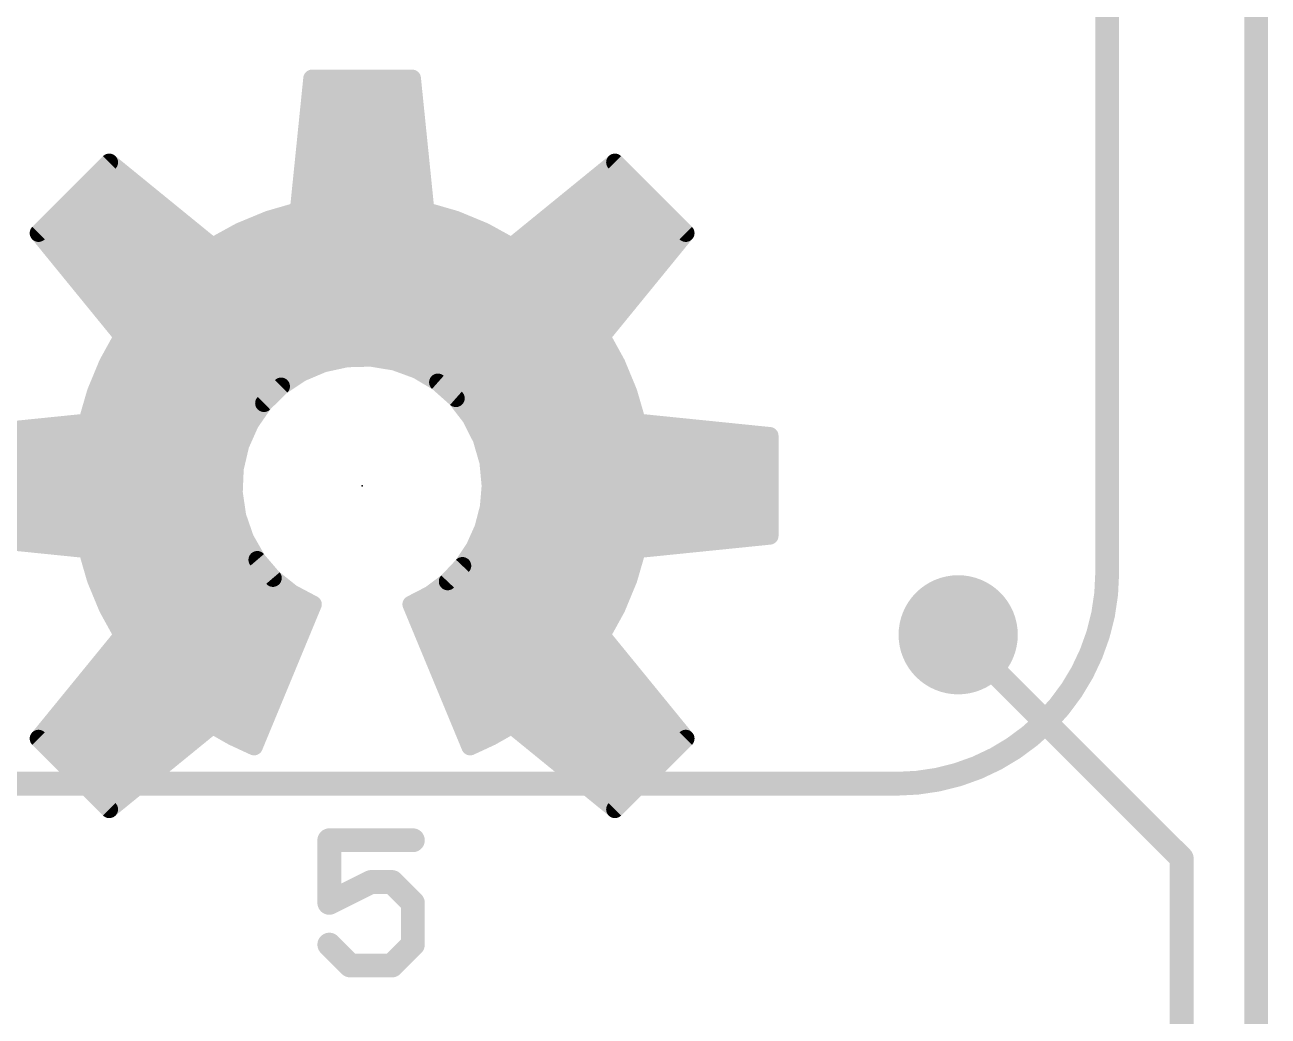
# Model space of a CAD drawing. Extents: x 0 to 48, y -23 to 79.
# Drawn here: x 21.26 to 31.85, y 27.23 to 35.68 of the extents above; entities that cross this region are included whole.
import ezdxf

# ---------------------------------------------------------------- set-up
doc = ezdxf.new("R2010")
doc.units = 0
for name, color, linetype in [('1', 12, 'CONTINUOUS'), ('16', 132, 'CONTINUOUS'), ('18', 110, 'CONTINUOUS'), ('21', 41, 'CONTINUOUS'), ('22', 40, 'CONTINUOUS'), ('24', 53, 'CONTINUOUS')]:
    doc.layers.add(name, color=color, linetype=linetype)

# ---------------------------------------------------------------- blocks, each defined once
blk = doc.blocks.new('ROUNDV')
at = {"const_width": 0.5}
blk.add_lwpolyline([(0, -0.25, 1), (0, 0.25, 1), (0, -0.25)], format="xyb", dxfattribs=at)

msp = doc.modelspace()

# ---------------------------------------------------------------- linework, layer by layer
at = {"layer": '1', "const_width": 0.2032}
for points in [[(30.48, 31.006), (30.48, 40.114)], [(19.576, 29.21), (28.684, 29.21)]]:
    msp.add_lwpolyline(points, dxfattribs=at)
at = {"layer": '1'}
for points, const_width in [([(28.684, 29.21, 0.4142), (30.48, 31.006)], 0.2032), ([(30.5308, 31.006, 1), (30.4292, 31.006)], 0.1016), ([(30.4292, 31.006, 1), (30.5308, 31.006)], 0.1016), ([(28.684, 29.2608, 1), (28.684, 29.1592)], 0.1016), ([(28.684, 29.1592, 1), (28.684, 29.2608)], 0.1016)]:
    msp.add_lwpolyline(points, format="xyb", dxfattribs=dict(at, const_width=const_width))
at = {"layer": '16', "const_width": 0.2032}
for points in [[(31.75, 13.843), (31.75, 43.18)], [(31.115, 28.575), (29.21, 30.48)], [(31.115, 14.097), (31.115, 28.575)]]:
    msp.add_lwpolyline(points, dxfattribs=at)
at = {"layer": '16', "const_width": 0.1016}
for points in [[(29.2459, 30.5159, 1), (29.1741, 30.4441)], [(31.1658, 28.575, 1), (31.0642, 28.575)], [(31.0791, 28.5391, 1), (31.1509, 28.6109)]]:
    msp.add_lwpolyline(points, format="xyb", dxfattribs=at)
at = {"layer": '21', "const_width": 0.2032}
for points in [[(24.5624, 28.7283), (23.8506, 28.7283)], [(23.8506, 28.7283), (23.8506, 28.1945)], [(23.8506, 28.1945), (24.2065, 28.3724)], [(24.2065, 28.3724), (24.3845, 28.3724)], [(24.3845, 28.3724), (24.5624, 28.1945)], [(24.5624, 28.1945), (24.5624, 27.8386)], [(24.0286, 27.6606), (23.8506, 27.8386)], [(24.5624, 27.8386), (24.3845, 27.6606)], [(24.3845, 27.6606), (24.0286, 27.6606)]]:
    msp.add_lwpolyline(points, dxfattribs=at)
at = {"layer": '21', "const_width": 0.1016}
for points in [[(23.8506, 28.7791, 1), (23.8506, 28.6775)], [(23.9014, 28.7283, 1), (23.7998, 28.7283)], [(24.5624, 28.6775, 1), (24.5624, 28.7791)], [(24.2065, 28.4232, 1), (24.2065, 28.3216)], [(24.2292, 28.327, 1), (24.1838, 28.4178)], [(24.4204, 28.4083, 1), (24.3485, 28.3365)], [(24.3845, 28.3216, 1), (24.3845, 28.4232)], [(24.6132, 28.1945, 1), (24.5116, 28.1945)], [(23.8279, 28.2399, 1), (23.8733, 28.149)], [(23.7998, 28.1945, 1), (23.9014, 28.1945)], [(24.5265, 28.1585, 1), (24.5983, 28.2304)], [(23.8865, 27.8745, 1), (23.8147, 27.8026)], [(24.5116, 27.8386, 1), (24.6132, 27.8386)], [(24.5983, 27.8026, 1), (24.5265, 27.8745)], [(24.0286, 27.7114, 1), (24.0286, 27.6098)], [(24.3845, 27.6098, 1), (24.3845, 27.7114)], [(23.9926, 27.6247, 1), (24.0645, 27.6965)], [(24.3485, 27.6965, 1), (24.4204, 27.6247)]]:
    msp.add_lwpolyline(points, format="xyb", dxfattribs=at)
at = {"layer": '22', "const_width": 0.15}
for points in [[(23.5887, 34.0946), (23.7035, 35.2239)], [(23.7035, 35.2239), (24.5565, 35.2239)], [(24.5565, 35.2239), (24.6713, 34.0946)], [(23.6909, 35.1), (24.5691, 35.1)], [(23.6757, 34.95), (24.5843, 34.95)], [(23.6604, 34.8), (24.5996, 34.8)], [(23.6452, 34.65), (24.6148, 34.65)], [(21.372, 33.9048), (21.9752, 34.508)], [(21.9672, 34.5), (21.985, 34.5)], [(21.9752, 34.508), (22.8549, 33.7907)], [(23.6299, 34.5), (24.6301, 34.5)], [(25.4051, 33.7907), (26.2848, 34.508)], [(26.275, 34.5), (26.2928, 34.5)], [(26.2848, 34.508), (26.888, 33.9048)], [(21.8172, 34.35), (22.169, 34.35)], [(23.6147, 34.35), (24.6453, 34.35)], [(26.091, 34.35), (26.4428, 34.35)], [(21.6672, 34.2), (22.3529, 34.2)], [(23.5994, 34.2), (24.6606, 34.2)], [(25.9071, 34.2), (26.5928, 34.2)], [(21.5172, 34.05), (22.5369, 34.05)], [(23.3334, 34.0206), (23.5887, 34.0946)], [(23.4348, 34.05), (24.8252, 34.05)], [(24.6713, 34.0946), (24.9266, 34.0206)], [(25.7231, 34.05), (26.7428, 34.05)], [(23.0878, 33.9189), (23.3334, 34.0206)], [(24.9266, 34.0206), (25.1722, 33.9189)], [(22.0893, 33.0251), (21.372, 33.9048)], [(21.3759, 33.9), (22.7209, 33.9)], [(22.8549, 33.7907), (23.0878, 33.9189)], [(23.0535, 33.9), (25.2065, 33.9)], [(25.1722, 33.9189), (25.4051, 33.7907)], [(25.5391, 33.9), (26.8841, 33.9)], [(26.888, 33.9048), (26.1707, 33.0251)], [(21.4982, 33.75), (26.7618, 33.75)], [(21.6205, 33.6), (26.6395, 33.6)], [(21.7428, 33.45), (26.5172, 33.45)], [(21.8651, 33.3), (26.3949, 33.3)], [(21.9875, 33.15), (26.2725, 33.15)], [(21.9611, 32.7922), (22.0893, 33.0251)], [(22.0755, 33), (26.1845, 33)], [(26.1707, 33.0251), (26.2989, 32.7922)], [(21.8594, 32.5466), (21.9611, 32.7922)], [(21.9929, 32.85), (26.2671, 32.85)], [(23.7992, 32.7925), (23.6103, 32.7124)], [(23.9996, 32.836), (23.7992, 32.7925)], [(24.2047, 32.8412), (23.9996, 32.836)], [(24.4071, 32.8081), (24.2047, 32.8412)], [(24.5998, 32.7378), (24.4071, 32.8081)], [(26.2989, 32.7922), (26.4006, 32.5466)], [(21.9229, 32.7), (23.5917, 32.7)], [(23.6103, 32.7124), (23.4398, 32.5985)], [(24.776, 32.6327), (24.5998, 32.7378)], [(24.6631, 32.7), (26.3371, 32.7)], [(23.4398, 32.5985), (23.2935, 32.4547)], [(24.9294, 32.4966), (24.776, 32.6327)], [(21.7854, 32.2913), (21.8594, 32.5466)], [(21.8608, 32.55), (23.3905, 32.55)], [(23.2935, 32.4547), (23.1766, 32.2861)], [(24.8692, 32.55), (26.3992, 32.55)], [(25.0547, 32.3342), (24.9294, 32.4966)], [(26.4006, 32.5466), (26.4746, 32.2913)], [(21.8169, 32.4), (23.2556, 32.4)], [(25.0039, 32.4), (26.4431, 32.4)], [(20.6561, 32.1765), (21.7854, 32.2913)], [(21.3791, 32.25), (23.1606, 32.25)], [(23.1766, 32.2861), (23.0933, 32.0987)], [(25.1475, 32.1513), (25.0547, 32.3342)], [(25.0974, 32.25), (26.8809, 32.25)], [(26.4746, 32.2913), (27.6039, 32.1765)], [(25.2046, 31.9542), (25.1475, 32.1513)], [(27.6039, 32.1765), (27.6039, 31.3235)], [(20.6561, 32.1), (23.0939, 32.1)], [(23.0933, 32.0987), (23.0464, 31.899)], [(25.1624, 32.1), (27.6039, 32.1)], [(20.6561, 31.95), (23.0584, 31.95)], [(25.2238, 31.75), (25.2046, 31.9542)], [(25.205, 31.95), (27.6039, 31.95)], [(23.0464, 31.899), (23.0377, 31.694)], [(20.6561, 31.8), (23.0422, 31.8)], [(25.2084, 31.5668), (25.2238, 31.75)], [(25.2191, 31.8), (27.6039, 31.8)], [(20.6561, 31.65), (23.0441, 31.65)], [(23.0377, 31.694), (23.0673, 31.4911)], [(25.2154, 31.65), (27.6039, 31.65)], [(25.1624, 31.3888), (25.2084, 31.5668)], [(20.6561, 31.5), (23.066, 31.5)], [(23.0673, 31.4911), (23.1344, 31.2972)], [(25.1911, 31.5), (27.6039, 31.5)], [(20.6561, 31.35), (23.1161, 31.35)], [(21.7854, 31.2087), (20.6561, 31.3235)], [(23.1344, 31.2972), (23.2364, 31.1193)], [(25.0873, 31.2209), (25.1624, 31.3888)], [(25.1451, 31.35), (27.6039, 31.35)], [(27.6039, 31.3235), (26.4746, 31.2087)], [(21.8594, 30.9534), (21.7854, 31.2087)], [(21.7879, 31.2), (23.1901, 31.2)], [(24.9852, 31.068), (25.0873, 31.2209)], [(25.0734, 31.2), (26.4721, 31.2)], [(26.4746, 31.2087), (26.4006, 30.9534)], [(23.2364, 31.1193), (23.3699, 30.9635)], [(21.8314, 31.05), (23.2958, 31.05)], [(24.8589, 30.9344), (24.9852, 31.068)], [(24.9681, 31.05), (26.4286, 31.05)], [(21.9611, 30.7078), (21.8594, 30.9534)], [(21.8815, 30.9), (23.4493, 30.9)], [(23.3699, 30.9635), (23.5301, 30.8354)], [(24.712, 30.8239), (24.8589, 30.9344)], [(24.8131, 30.9), (26.3785, 30.9)], [(26.4006, 30.9534), (26.2989, 30.7078)], [(23.5301, 30.8354), (23.7114, 30.7395)], [(24.5486, 30.7395), (24.712, 30.8239)], [(21.9436, 30.75), (23.6916, 30.75)], [(22.0893, 30.4749), (21.9611, 30.7078)], [(23.7114, 30.7395), (23.2091, 29.5269)], [(25.0509, 29.5269), (24.5486, 30.7395)], [(24.5689, 30.75), (26.3164, 30.75)], [(26.2989, 30.7078), (26.1707, 30.4749)], [(22.0204, 30.6), (23.6536, 30.6)], [(24.6064, 30.6), (26.2396, 30.6)], [(21.372, 29.5952), (22.0893, 30.4749)], [(22.069, 30.45), (23.5915, 30.45)], [(24.6685, 30.45), (26.191, 30.45)], [(26.1707, 30.4749), (26.888, 29.5952)], [(21.9467, 30.3), (23.5293, 30.3)], [(24.7307, 30.3), (26.3133, 30.3)], [(21.8244, 30.15), (23.4672, 30.15)], [(24.7928, 30.15), (26.4356, 30.15)], [(21.7021, 30), (23.4051, 30)], [(24.8549, 30), (26.5579, 30)], [(21.5798, 29.85), (23.3429, 29.85)], [(24.9171, 29.85), (26.6802, 29.85)], [(21.4575, 29.7), (22.8435, 29.7)], [(22.8549, 29.7093), (21.9752, 28.992)], [(23.0282, 29.6108), (22.8549, 29.7093)], [(22.8713, 29.7), (23.2808, 29.7)], [(24.9792, 29.7), (25.3887, 29.7)], [(25.4051, 29.7093), (25.2318, 29.6108)], [(26.2848, 28.992), (25.4051, 29.7093)], [(25.4165, 29.7), (26.8025, 29.7)], [(21.9752, 28.992), (21.372, 29.5952)], [(23.2091, 29.5269), (23.0282, 29.6108)], [(25.2318, 29.6108), (25.0509, 29.5269)], [(26.888, 29.5952), (26.2848, 28.992)], [(21.4172, 29.55), (22.6595, 29.55)], [(23.1593, 29.55), (23.2187, 29.55)], [(25.0413, 29.55), (25.1007, 29.55)], [(25.6005, 29.55), (26.8428, 29.55)], [(21.5672, 29.4), (22.4756, 29.4)], [(25.7844, 29.4), (26.6928, 29.4)], [(21.7172, 29.25), (22.2916, 29.25)], [(25.9684, 29.25), (26.5428, 29.25)], [(21.8672, 29.1), (22.1077, 29.1)], [(26.1524, 29.1), (26.3928, 29.1)]]:
    msp.add_lwpolyline(points, dxfattribs=at)
at = {"layer": '22', "const_width": 0.075}
for points in [[(23.7035, 35.2614, 1), (23.7035, 35.1864)], [(23.7408, 35.2201, 1), (23.6662, 35.2277)], [(24.5938, 35.2277, 1), (24.5192, 35.2201)], [(24.5565, 35.1864, 1), (24.5565, 35.2614)], [(23.6909, 35.1375, 1), (23.6909, 35.0625)], [(24.5691, 35.0625, 1), (24.5691, 35.1375)], [(23.6757, 34.9875, 1), (23.6757, 34.9125)], [(24.5843, 34.9125, 1), (24.5843, 34.9875)], [(23.6604, 34.8375, 1), (23.6604, 34.7625)], [(24.5996, 34.7625, 1), (24.5996, 34.8375)], [(23.6452, 34.6875, 1), (23.6452, 34.6125)], [(24.6148, 34.6125, 1), (24.6148, 34.6875)], [(21.9672, 34.5375, 1), (21.9672, 34.4625)], [(21.9989, 34.5371, 1), (21.9515, 34.4789)], [(22.0017, 34.4815, 1), (21.9487, 34.5345)], [(21.985, 34.4625, 1), (21.985, 34.5375)], [(23.6299, 34.5375, 1), (23.6299, 34.4625)], [(24.6301, 34.4625, 1), (24.6301, 34.5375)], [(26.275, 34.5375, 1), (26.275, 34.4625)], [(26.3113, 34.5345, 1), (26.2583, 34.4815)], [(26.3085, 34.4789, 1), (26.2611, 34.5371)], [(26.2928, 34.4625, 1), (26.2928, 34.5375)], [(21.8172, 34.3875, 1), (21.8172, 34.3125)], [(22.169, 34.3125, 1), (22.169, 34.3875)], [(23.6147, 34.3875, 1), (23.6147, 34.3125)], [(24.6453, 34.3125, 1), (24.6453, 34.3875)], [(26.091, 34.3875, 1), (26.091, 34.3125)], [(26.4428, 34.3125, 1), (26.4428, 34.3875)], [(21.6672, 34.2375, 1), (21.6672, 34.1625)], [(22.3529, 34.1625, 1), (22.3529, 34.2375)], [(23.5994, 34.2375, 1), (23.5994, 34.1625)], [(24.6606, 34.1625, 1), (24.6606, 34.2375)], [(25.9071, 34.2375, 1), (25.9071, 34.1625)], [(26.5928, 34.1625, 1), (26.5928, 34.2375)], [(21.5172, 34.0875, 1), (21.5172, 34.0125)], [(22.5369, 34.0125, 1), (22.5369, 34.0875)], [(23.4348, 34.0875, 1), (23.4348, 34.0125)], [(23.5514, 34.0984, 1), (23.626, 34.0908)], [(23.5991, 34.0586, 1), (23.5783, 34.1306)], [(24.6817, 34.1306, 1), (24.6609, 34.0586)], [(24.634, 34.0908, 1), (24.7086, 34.0984)], [(24.8252, 34.0125, 1), (24.8252, 34.0875)], [(25.7231, 34.0875, 1), (25.7231, 34.0125)], [(26.7428, 34.0125, 1), (26.7428, 34.0875)], [(23.3229, 34.0566, 1), (23.3438, 33.9846)], [(23.3477, 33.986, 1), (23.319, 34.0552)], [(24.941, 34.0552, 1), (24.9123, 33.986)], [(24.9162, 33.9846, 1), (24.9371, 34.0566)], [(21.4011, 33.9285, 1), (21.3429, 33.8811)], [(21.3455, 33.9313, 1), (21.3985, 33.8783)], [(21.3759, 33.9375, 1), (21.3759, 33.8625)], [(22.7209, 33.8625, 1), (22.7209, 33.9375)], [(23.0535, 33.9375, 1), (23.0535, 33.8625)], [(23.0734, 33.9535, 1), (23.1021, 33.8842)], [(23.1059, 33.886, 1), (23.0697, 33.9517)], [(25.1903, 33.9517, 1), (25.1541, 33.886)], [(25.1579, 33.8842, 1), (25.1866, 33.9535)], [(25.2065, 33.8625, 1), (25.2065, 33.9375)], [(25.5391, 33.9375, 1), (25.5391, 33.8625)], [(26.9171, 33.8811, 1), (26.8589, 33.9285)], [(26.8615, 33.8783, 1), (26.9145, 33.9313)], [(26.8841, 33.8625, 1), (26.8841, 33.9375)], [(21.4982, 33.7875, 1), (21.4982, 33.7125)], [(22.8368, 33.8236, 1), (22.873, 33.7578)], [(22.8312, 33.7616, 1), (22.8786, 33.8198)], [(25.3814, 33.8198, 1), (25.4288, 33.7616)], [(25.387, 33.7578, 1), (25.4232, 33.8236)], [(26.7618, 33.7125, 1), (26.7618, 33.7875)], [(21.6205, 33.6375, 1), (21.6205, 33.5625)], [(26.6395, 33.5625, 1), (26.6395, 33.6375)], [(21.7428, 33.4875, 1), (21.7428, 33.4125)], [(26.5172, 33.4125, 1), (26.5172, 33.4875)], [(21.8651, 33.3375, 1), (21.8651, 33.2625)], [(26.3949, 33.2625, 1), (26.3949, 33.3375)], [(21.9875, 33.1875, 1), (21.9875, 33.1125)], [(26.2725, 33.1125, 1), (26.2725, 33.1875)], [(22.0755, 33.0375, 1), (22.0755, 32.9625)], [(22.1222, 33.007, 1), (22.0564, 33.0432)], [(22.0602, 33.0014, 1), (22.1184, 33.0488)], [(26.2036, 33.0432, 1), (26.1378, 33.007)], [(26.1416, 33.0488, 1), (26.1998, 33.0014)], [(26.1845, 32.9625, 1), (26.1845, 33.0375)], [(21.9283, 32.8103, 1), (21.994, 32.7741)], [(21.9958, 32.7779, 1), (21.9265, 32.8066)], [(21.9929, 32.8875, 1), (21.9929, 32.8125)], [(23.7912, 32.8292, 1), (23.8071, 32.7559)], [(23.8138, 32.758, 1), (23.7845, 32.8271)], [(23.9987, 32.8735, 1), (24.0006, 32.7985)], [(24.0076, 32.7993, 1), (23.9917, 32.8726)], [(24.2107, 32.8782, 1), (24.1986, 32.8042)], [(24.2056, 32.8037, 1), (24.2037, 32.8787)], [(24.42, 32.8433, 1), (24.3942, 32.7729)], [(24.4011, 32.7711, 1), (24.4132, 32.8451)], [(26.3335, 32.8066, 1), (26.2642, 32.7779)], [(26.266, 32.7741, 1), (26.3317, 32.8103)], [(26.2671, 32.8125, 1), (26.2671, 32.8875)], [(21.9229, 32.7375, 1), (21.9229, 32.6625)], [(23.5957, 32.747, 1), (23.625, 32.6779)], [(23.6312, 32.6813, 1), (23.5895, 32.7436)], [(23.5917, 32.6625, 1), (23.5917, 32.7375)], [(24.619, 32.77, 1), (24.5806, 32.7056)], [(24.5869, 32.7025, 1), (24.6127, 32.773)], [(24.6631, 32.7375, 1), (24.6631, 32.6625)], [(26.3371, 32.6625, 1), (26.3371, 32.7375)], [(23.4189, 32.6297, 1), (23.4606, 32.5673)], [(23.4661, 32.5717, 1), (23.4135, 32.6252)], [(24.8008, 32.6607, 1), (24.7511, 32.6046)], [(24.7567, 32.6005, 1), (24.7952, 32.6649)], [(21.8248, 32.561, 1), (21.894, 32.5323)], [(21.8608, 32.5875, 1), (21.8608, 32.5125)], [(21.8954, 32.5362, 1), (21.8234, 32.5571)], [(23.3243, 32.4333, 1), (23.2627, 32.476)], [(23.3905, 32.5125, 1), (23.3905, 32.5875)], [(24.8692, 32.5875, 1), (24.8692, 32.5125)], [(24.9591, 32.5195, 1), (24.8997, 32.4736)], [(24.9045, 32.4685, 1), (24.9543, 32.5246)], [(26.4366, 32.5571, 1), (26.3646, 32.5362)], [(26.366, 32.5323, 1), (26.4352, 32.561)], [(26.3992, 32.5125, 1), (26.3992, 32.5875)], [(21.8169, 32.4375, 1), (21.8169, 32.3625)], [(23.2556, 32.3625, 1), (23.2556, 32.4375)], [(23.2672, 32.4814, 1), (23.3198, 32.4279)], [(25.0039, 32.4375, 1), (25.0039, 32.3625)], [(26.4431, 32.3625, 1), (26.4431, 32.4375)], [(21.3791, 32.2875, 1), (21.3791, 32.2125)], [(21.7494, 32.3017, 1), (21.8214, 32.2809)], [(21.7892, 32.254, 1), (21.7816, 32.3286)], [(23.1458, 32.3075, 1), (23.2075, 32.2647)], [(23.2109, 32.2709, 1), (23.1424, 32.3013)], [(23.1606, 32.2125, 1), (23.1606, 32.2875)], [(25.0882, 32.3511, 1), (25.0213, 32.3172)], [(25.025, 32.3113, 1), (25.0844, 32.3571)], [(25.0974, 32.2875, 1), (25.0974, 32.2125)], [(26.4784, 32.3286, 1), (26.4708, 32.254)], [(26.4386, 32.2809, 1), (26.5106, 32.3017)], [(26.8809, 32.2125, 1), (26.8809, 32.2875)], [(25.1836, 32.1617, 1), (25.1115, 32.1408)], [(27.6414, 32.1765, 1), (27.5664, 32.1765)], [(27.6001, 32.1392, 1), (27.6077, 32.2138)], [(23.059, 32.1139, 1), (23.1276, 32.0834)], [(23.1298, 32.0901, 1), (23.0568, 32.1072)], [(23.0939, 32.0625, 1), (23.0939, 32.1375)], [(25.1141, 32.1343, 1), (25.181, 32.1682)], [(25.1624, 32.1375, 1), (25.1624, 32.0625)], [(27.6039, 32.0625, 1), (27.6039, 32.1375)], [(23.0584, 31.9125, 1), (23.0584, 31.9875)], [(25.2419, 31.9577, 1), (25.1672, 31.9507)], [(25.205, 31.9875, 1), (25.205, 31.9125)], [(25.1685, 31.9438, 1), (25.2406, 31.9646)], [(27.6039, 31.9125, 1), (27.6039, 31.9875)], [(23.0099, 31.9075, 1), (23.0829, 31.8904)], [(23.0839, 31.8974, 1), (23.009, 31.9006)], [(23.0422, 31.7625, 1), (23.0422, 31.8375)], [(25.2191, 31.8375, 1), (25.2191, 31.7625)], [(25.2612, 31.7468, 1), (25.1864, 31.7532)], [(25.1865, 31.7465, 1), (25.2611, 31.7535)], [(27.6039, 31.7625, 1), (27.6039, 31.8375)], [(23.0748, 31.6995, 1), (23.0006, 31.6886)], [(23.0002, 31.6956, 1), (23.0751, 31.6924)], [(23.0441, 31.6125, 1), (23.0441, 31.6875)], [(25.2154, 31.6875, 1), (25.2154, 31.6125)], [(27.6039, 31.6125, 1), (27.6039, 31.6875)], [(25.171, 31.5699, 1), (25.2457, 31.5636)], [(25.2447, 31.5574, 1), (25.172, 31.5762)], [(23.1028, 31.5033, 1), (23.0319, 31.4788)], [(23.0302, 31.4857, 1), (23.1044, 31.4965)], [(23.066, 31.4625, 1), (23.066, 31.5375)], [(25.1911, 31.5375, 1), (25.1911, 31.4625)], [(27.6039, 31.4625, 1), (27.6039, 31.5375)], [(23.1669, 31.3159, 1), (23.1018, 31.2786)], [(23.1161, 31.3125, 1), (23.1161, 31.3875)], [(25.1451, 31.3875, 1), (25.1451, 31.3125)], [(25.1261, 31.3981, 1), (25.1987, 31.3794)], [(25.1967, 31.3734, 1), (25.1282, 31.4041)], [(27.6077, 31.2862, 1), (27.6001, 31.3608)], [(27.6039, 31.3125, 1), (27.6039, 31.3875)], [(21.8214, 31.2191, 1), (21.7494, 31.1983)], [(21.7879, 31.2375, 1), (21.7879, 31.1625)], [(21.7816, 31.1714, 1), (21.7892, 31.246)], [(23.0989, 31.285, 1), (23.1698, 31.3095)], [(23.1901, 31.1625, 1), (23.1901, 31.2375)], [(25.0734, 31.2375, 1), (25.0734, 31.1625)], [(25.0531, 31.2362, 1), (25.1216, 31.2056)], [(25.1185, 31.2001, 1), (25.0562, 31.2418)], [(26.4708, 31.246, 1), (26.4784, 31.1714)], [(26.5106, 31.1983, 1), (26.4386, 31.2191)], [(26.4721, 31.1625, 1), (26.4721, 31.2375)], [(27.5664, 31.3235, 1), (27.6414, 31.3235)], [(23.2649, 31.1437, 1), (23.2079, 31.0949)], [(23.2039, 31.1006, 1), (23.2689, 31.1379)], [(21.8314, 31.0875, 1), (21.8314, 31.0125)], [(23.2958, 31.0125, 1), (23.2958, 31.0875)], [(24.9681, 31.0875, 1), (24.9681, 31.0125)], [(24.954, 31.0889, 1), (25.0164, 31.0472)], [(25.0124, 31.0423, 1), (24.9579, 31.0938)], [(26.4286, 31.0125, 1), (26.4286, 31.0875)], [(21.894, 30.9677, 1), (21.8248, 30.939)], [(21.8234, 30.9429, 1), (21.8954, 30.9638)], [(21.8815, 30.9375, 1), (21.8815, 30.8625)], [(23.3933, 30.9928, 1), (23.3465, 30.9342)], [(23.3414, 30.9391, 1), (23.3984, 30.9879)], [(23.4493, 30.8625, 1), (23.4493, 30.9375)], [(24.8131, 30.9375, 1), (24.8131, 30.8625)], [(24.8316, 30.9602, 1), (24.8861, 30.9087)], [(24.8814, 30.9045, 1), (24.8363, 30.9644)], [(26.3646, 30.9638, 1), (26.4366, 30.9429)], [(26.4352, 30.939, 1), (26.366, 30.9677)], [(26.3785, 30.8625, 1), (26.3785, 30.9375)], [(23.5476, 30.8686, 1), (23.5126, 30.8023)], [(23.5067, 30.8061, 1), (23.5535, 30.8647)], [(24.6894, 30.8538, 1), (24.7345, 30.7939)], [(24.7292, 30.7906, 1), (24.6947, 30.8572)], [(21.9436, 30.7875, 1), (21.9436, 30.7125)], [(21.994, 30.7259, 1), (21.9283, 30.6897)], [(21.9265, 30.6934, 1), (21.9958, 30.7221)], [(23.746, 30.7251, 1), (23.6768, 30.7539)], [(23.6916, 30.7125, 1), (23.6916, 30.7875)], [(23.6939, 30.7064, 1), (23.7289, 30.7726)], [(24.5832, 30.7539, 1), (24.514, 30.7251)], [(24.5314, 30.7728, 1), (24.5658, 30.7062)], [(24.5689, 30.7875, 1), (24.5689, 30.7125)], [(26.2642, 30.7221, 1), (26.3335, 30.6934)], [(26.3317, 30.6897, 1), (26.266, 30.7259)], [(26.3164, 30.7125, 1), (26.3164, 30.7875)], [(22.0204, 30.6375, 1), (22.0204, 30.5625)], [(23.6536, 30.5625, 1), (23.6536, 30.6375)], [(24.6064, 30.6375, 1), (24.6064, 30.5625)], [(26.2396, 30.5625, 1), (26.2396, 30.6375)], [(22.069, 30.4875, 1), (22.069, 30.4125)], [(22.0564, 30.4568, 1), (22.1222, 30.493)], [(22.1184, 30.4512, 1), (22.0602, 30.4986)], [(23.5915, 30.4125, 1), (23.5915, 30.4875)], [(24.6685, 30.4875, 1), (24.6685, 30.4125)], [(26.1378, 30.493, 1), (26.2036, 30.4568)], [(26.1998, 30.4986, 1), (26.1416, 30.4512)], [(26.191, 30.4125, 1), (26.191, 30.4875)], [(21.9467, 30.3375, 1), (21.9467, 30.2625)], [(23.5293, 30.2625, 1), (23.5293, 30.3375)], [(24.7307, 30.3375, 1), (24.7307, 30.2625)], [(26.3133, 30.2625, 1), (26.3133, 30.3375)], [(21.8244, 30.1875, 1), (21.8244, 30.1125)], [(23.4672, 30.1125, 1), (23.4672, 30.1875)], [(24.7928, 30.1875, 1), (24.7928, 30.1125)], [(26.4356, 30.1125, 1), (26.4356, 30.1875)], [(21.7021, 30.0375, 1), (21.7021, 29.9625)], [(23.4051, 29.9625, 1), (23.4051, 30.0375)], [(24.8549, 30.0375, 1), (24.8549, 29.9625)], [(26.5579, 29.9625, 1), (26.5579, 30.0375)], [(21.5798, 29.8875, 1), (21.5798, 29.8125)], [(23.3429, 29.8125, 1), (23.3429, 29.8875)], [(24.9171, 29.8875, 1), (24.9171, 29.8125)], [(26.6802, 29.8125, 1), (26.6802, 29.8875)], [(21.4575, 29.7375, 1), (21.4575, 29.6625)], [(22.8734, 29.7419, 1), (22.8364, 29.6767)], [(22.8786, 29.6802, 1), (22.8312, 29.7384)], [(22.8713, 29.7375, 1), (22.8713, 29.6625)], [(22.8435, 29.6625, 1), (22.8435, 29.7375)], [(23.2808, 29.6625, 1), (23.2808, 29.7375)], [(24.9792, 29.7375, 1), (24.9792, 29.6625)], [(25.4288, 29.7384, 1), (25.3814, 29.6802)], [(25.4165, 29.7375, 1), (25.4165, 29.6625)], [(25.4236, 29.6767, 1), (25.3866, 29.7419)], [(25.3887, 29.6625, 1), (25.3887, 29.7375)], [(26.8025, 29.6625, 1), (26.8025, 29.7375)], [(21.3985, 29.6217, 1), (21.3455, 29.5687)], [(23.044, 29.6448, 1), (23.0124, 29.5767)], [(23.0097, 29.5782, 1), (23.0468, 29.6434)], [(25.2132, 29.6434, 1), (25.2503, 29.5782)], [(25.2476, 29.5767, 1), (25.216, 29.6448)], [(26.9145, 29.5687, 1), (26.8615, 29.6217)], [(21.3429, 29.6189, 1), (21.4011, 29.5715)], [(21.4172, 29.5875, 1), (21.4172, 29.5125)], [(22.6595, 29.5125, 1), (22.6595, 29.5875)], [(23.1593, 29.5875, 1), (23.1593, 29.5125)], [(23.1745, 29.5413, 1), (23.2437, 29.5125)], [(23.1933, 29.4929, 1), (23.2249, 29.5609)], [(23.2187, 29.5125, 1), (23.2187, 29.5875)], [(25.0413, 29.5875, 1), (25.0413, 29.5125)], [(25.0351, 29.5609, 1), (25.0667, 29.4929)], [(25.0163, 29.5125, 1), (25.0855, 29.5413)], [(25.1007, 29.5125, 1), (25.1007, 29.5875)], [(25.6005, 29.5875, 1), (25.6005, 29.5125)], [(26.8428, 29.5125, 1), (26.8428, 29.5875)], [(26.8589, 29.5715, 1), (26.9171, 29.6189)], [(21.5672, 29.4375, 1), (21.5672, 29.3625)], [(22.4756, 29.3625, 1), (22.4756, 29.4375)], [(25.7844, 29.4375, 1), (25.7844, 29.3625)], [(26.6928, 29.3625, 1), (26.6928, 29.4375)], [(21.7172, 29.2875, 1), (21.7172, 29.2125)], [(22.2916, 29.2125, 1), (22.2916, 29.2875)], [(25.9684, 29.2875, 1), (25.9684, 29.2125)], [(26.5428, 29.2125, 1), (26.5428, 29.2875)], [(21.8672, 29.1375, 1), (21.8672, 29.0625)], [(22.1077, 29.0625, 1), (22.1077, 29.1375)], [(26.1524, 29.1375, 1), (26.1524, 29.0625)], [(26.3928, 29.0625, 1), (26.3928, 29.1375)], [(21.9515, 29.0211, 1), (21.9989, 28.9629)], [(21.9487, 28.9655, 1), (22.0017, 29.0185)], [(26.2583, 29.0185, 1), (26.3113, 28.9655)], [(26.2611, 28.9629, 1), (26.3085, 29.0211)]]:
    msp.add_lwpolyline(points, format="xyb", dxfattribs=at)
at = {"layer": '24'}
msp.add_point((24.13, 31.75), dxfattribs=at)

# ---------------------------------------------------------------- block references
at = {"layer": '18', "xscale": 1.016, "yscale": 1.016}
msp.add_blockref('ROUNDV', (29.21, 30.48), dxfattribs=at)
msp.add_blockref('ROUNDV', (29.21, 30.48), dxfattribs=at)

doc.saveas('drawing.dxf')
